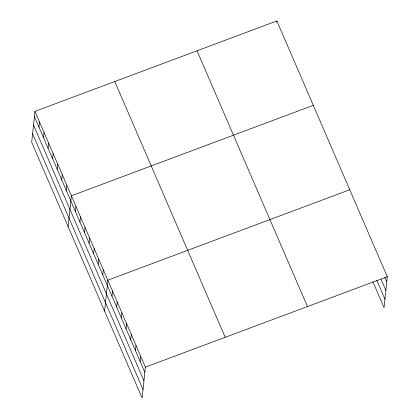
<?xml version="1.0" encoding="UTF-8"?>
<svg xmlns="http://www.w3.org/2000/svg" width="419" height="419" viewBox="0 0 419 419"><rect width="100%" height="100%" fill="white"/><g stroke="black" fill="none" stroke-linecap="round" stroke-linejoin="round"><path stroke-width="0.63" d="M34.95 111.381L31.703 142.287L142.13 398.05L145.377 367.144L34.95 111.381L276.87 20.95L387.297 276.713L384.05 307.619L372.936 281.877M38.962 127.088L39.506 121.929M43.518 137.642L44.058 132.477M48.07 148.19L48.614 143.031M52.626 158.738L53.171 153.579M57.183 169.292L57.722 164.128M61.74 179.84L62.279 174.681M66.291 190.388L66.836 185.229M68.14 226.689L71.392 195.783L313.312 105.352M75.404 211.49L75.944 206.331M79.961 222.044L80.5 216.88M84.512 232.592L85.057 227.433M89.069 243.14L89.614 237.982M93.626 253.694L94.165 248.53M98.177 264.242L98.722 259.083M102.734 274.791L103.278 269.632M104.582 311.092L107.83 280.185L349.755 189.755M111.983 296.212L112.528 291.053M116.676 307.085L117.22 301.921M121.369 317.953L121.913 312.794M126.061 328.821L126.606 323.662M130.754 339.694L131.299 334.535M135.447 350.562L135.992 345.403M140.145 361.435L140.684 356.27M276.734 22.238L276.87 20.95M145.377 367.144L387.297 276.713M384.783 277.294L386.758 281.872M381.17 279.499L385.862 290.372M376.791 280.243L384.946 299.124M197.035 50.793L307.467 306.556M114.785 81.537L225.213 337.3M34.405 116.54L144.838 372.302M33.515 125.035L143.942 380.798M32.593 133.792L143.02 389.555"/></g></svg>
